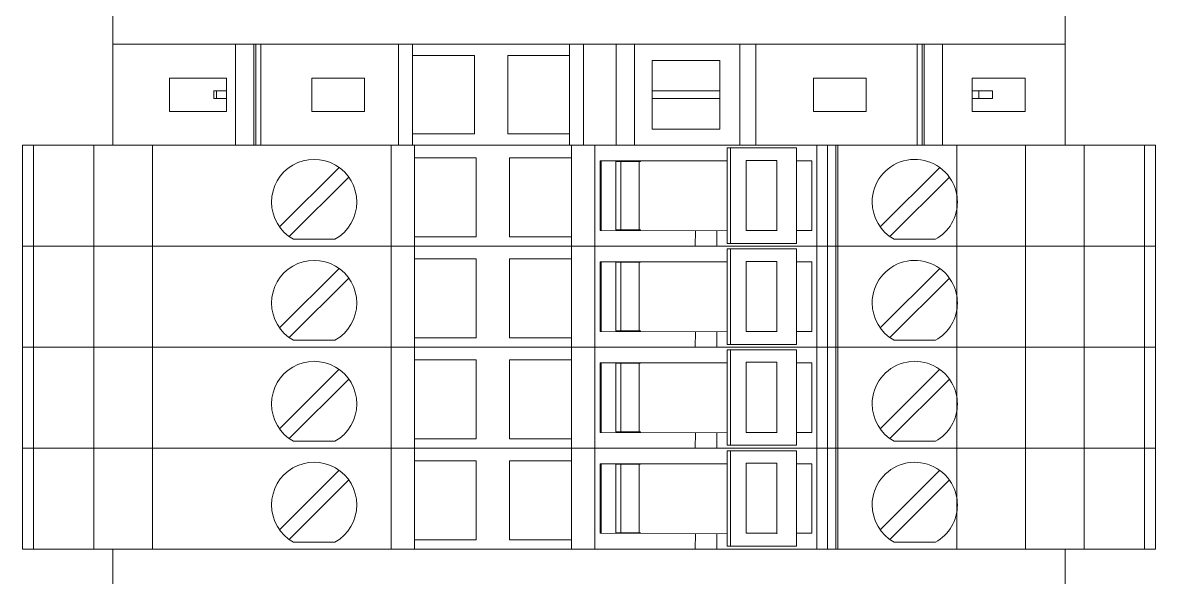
# Model space of a CAD drawing. Header units: millimetres. Extents: x 1880 to 4113, y 771 to 2990.
# Drawn here: x 3131.2 to 3189, y 1695.7 to 1724 of the extents above; entities that cross this region are included whole.
import ezdxf

# ---------------------------------------------------------------- set-up
doc = ezdxf.new("R2010")
doc.units = ezdxf.units.MM
doc.layers.add('000-PI-Oprema', color=30, linetype='Continuous', lineweight=5)

msp = doc.modelspace()

# ---------------------------------------------------------------- linework, layer by layer
at = {"color": 0, "linetype": 'ByBlock', "lineweight": 0, "ltscale": 0.25}
for points in [[(3135.772, 1725.063), (3135.772, 1717.713), (3184.372, 1717.713), (3184.372, 1725.063), (3135.772, 1725.063)], [(3135.772, 1697.113), (3135.772, 1689.763), (3184.372, 1689.763), (3184.372, 1697.113), (3135.772, 1697.113)]]:
    msp.add_lwpolyline(points, dxfattribs=at)
at = {"layer": '000-PI-Oprema', "color": 0, "linetype": 'ByBlock', "lineweight": 0}
for p, q in [((3135.772, 1725.063), (3135.772, 1717.713)), ((3184.372, 1717.713), (3184.372, 1725.063)), ((3142.037, 1722.863), (3135.772, 1722.863)), ((3142.037, 1717.713), (3142.037, 1722.863)), ((3142.974, 1722.863), (3142.037, 1722.863)), ((3142.974, 1717.713), (3142.974, 1722.863)), ((3143.074, 1722.863), (3142.974, 1722.863)), ((3143.074, 1722.863), (3143.074, 1717.713)), ((3143.332, 1722.863), (3143.074, 1722.863)), ((3143.332, 1722.863), (3143.332, 1717.713)), ((3150.353, 1722.863), (3143.332, 1722.863)), ((3150.353, 1722.863), (3151.072, 1722.863)), ((3150.353, 1717.713), (3150.353, 1722.863)), ((3151.072, 1722.288), (3151.072, 1722.863)), ((3151.072, 1722.863), (3159.072, 1722.863)), ((3159.072, 1722.863), (3159.072, 1722.288)), ((3159.072, 1722.863), (3159.79, 1722.863)), ((3159.79, 1722.863), (3161.462, 1722.863)), ((3159.79, 1717.713), (3159.79, 1722.863)), ((3162.387, 1722.863), (3161.462, 1722.863)), ((3161.462, 1722.863), (3161.462, 1717.713)), ((3167.761, 1722.863), (3162.387, 1722.863)), ((3162.387, 1722.863), (3162.387, 1717.713)), ((3167.761, 1722.863), (3167.761, 1717.713)), ((3168.582, 1722.863), (3167.761, 1722.863)), ((3168.582, 1717.713), (3168.582, 1722.863)), ((3168.582, 1722.863), (3176.812, 1722.863)), ((3176.812, 1722.863), (3176.812, 1717.713)), ((3176.812, 1722.863), (3177.07, 1722.863)), ((3177.07, 1717.713), (3177.07, 1722.863)), ((3177.07, 1722.863), (3177.17, 1722.863)), ((3178.107, 1722.863), (3177.17, 1722.863)), ((3177.17, 1717.713), (3177.17, 1722.863)), ((3178.107, 1722.863), (3184.372, 1722.863)), ((3178.107, 1717.713), (3178.107, 1722.863)), ((3151.072, 1718.288), (3151.072, 1722.288)), ((3151.072, 1722.288), (3154.222, 1722.288)), ((3154.222, 1722.288), (3154.222, 1718.288)), ((3155.922, 1722.288), (3159.072, 1722.288)), ((3155.922, 1718.288), (3155.922, 1722.288)), ((3159.072, 1722.288), (3159.072, 1718.288)), ((3163.297, 1722.038), (3166.747, 1722.038)), ((3163.297, 1720.488), (3163.297, 1722.038)), ((3166.747, 1722.038), (3166.747, 1720.488)), ((3138.672, 1719.438), (3138.672, 1721.138)), ((3138.672, 1721.138), (3141.572, 1721.138)), ((3141.572, 1721.138), (3141.572, 1720.488)), ((3145.922, 1721.138), (3148.622, 1721.138)), ((3145.922, 1719.438), (3145.922, 1721.138)), ((3148.622, 1721.138), (3148.622, 1719.438)), ((3171.522, 1721.138), (3174.222, 1721.138)), ((3171.522, 1719.438), (3171.522, 1721.138)), ((3174.222, 1721.138), (3174.222, 1719.438)), ((3179.622, 1720.488), (3179.622, 1721.138)), ((3179.622, 1721.138), (3182.322, 1721.138)), ((3182.322, 1721.138), (3182.322, 1719.438)), ((3141.057, 1720.488), (3140.927, 1720.488)), ((3140.927, 1720.088), (3140.927, 1720.488)), ((3141.057, 1720.488), (3141.057, 1720.088)), ((3141.057, 1720.488), (3141.572, 1720.488)), ((3141.572, 1720.488), (3141.572, 1720.088)), ((3163.297, 1720.488), (3166.747, 1720.488)), ((3163.297, 1720.088), (3163.297, 1720.488)), ((3166.747, 1720.488), (3166.747, 1720.088)), ((3179.622, 1720.088), (3179.622, 1720.488)), ((3179.622, 1720.488), (3179.957, 1720.488)), ((3179.957, 1720.488), (3179.957, 1720.088)), ((3180.657, 1720.488), (3179.957, 1720.488)), ((3180.657, 1720.488), (3180.657, 1720.088)), ((3141.057, 1720.088), (3140.927, 1720.088)), ((3141.057, 1720.088), (3141.572, 1720.088)), ((3141.572, 1720.088), (3141.572, 1719.438)), ((3163.297, 1720.088), (3166.747, 1720.088)), ((3163.297, 1718.538), (3163.297, 1720.088)), ((3166.747, 1720.088), (3166.747, 1718.538)), ((3179.622, 1720.088), (3179.957, 1720.088)), ((3179.622, 1719.438), (3179.622, 1720.088)), ((3180.657, 1720.088), (3179.957, 1720.088)), ((3141.572, 1719.438), (3138.672, 1719.438)), ((3148.622, 1719.438), (3145.922, 1719.438)), ((3174.222, 1719.438), (3171.522, 1719.438)), ((3182.322, 1719.438), (3179.622, 1719.438)), ((3166.747, 1718.538), (3163.297, 1718.538)), ((3154.222, 1718.288), (3151.072, 1718.288)), ((3151.072, 1717.713), (3151.072, 1718.288)), ((3159.072, 1718.288), (3155.922, 1718.288)), ((3159.072, 1718.288), (3159.072, 1717.713)), ((3131.172, 1717.713), (3131.855, 1717.713)), ((3131.172, 1717.713), (3149.972, 1717.713)), ((3131.172, 1717.713), (3131.172, 1712.563)), ((3131.719, 1712.563), (3131.719, 1717.713)), ((3134.796, 1717.713), (3134.796, 1712.563)), ((3137.796, 1717.713), (3137.796, 1712.563)), ((3142.974, 1717.713), (3142.037, 1717.713)), ((3143.074, 1717.713), (3142.974, 1717.713)), ((3143.332, 1717.713), (3143.074, 1717.713)), ((3149.972, 1717.713), (3151.172, 1717.713)), ((3149.972, 1717.713), (3149.972, 1712.563)), ((3150.353, 1717.713), (3151.072, 1717.713)), ((3151.172, 1717.713), (3151.172, 1717.713)), ((3159.172, 1717.713), (3151.172, 1717.713)), ((3151.172, 1717.713), (3151.172, 1712.563)), ((3159.172, 1717.713), (3159.172, 1717.713)), ((3159.172, 1717.713), (3160.372, 1717.713)), ((3159.172, 1712.563), (3159.172, 1717.713)), ((3160.372, 1717.713), (3178.572, 1717.713)), ((3160.372, 1712.563), (3160.372, 1717.713)), ((3164.972, 1717.713), (3164.972, 1717.713)), ((3167.13, 1717.573), (3167.288, 1717.573)), ((3167.13, 1717.573), (3167.13, 1716.888)), ((3167.288, 1712.703), (3167.288, 1717.573)), ((3167.288, 1717.573), (3170.659, 1717.573)), ((3170.022, 1717.713), (3170.022, 1717.713)), ((3170.659, 1717.573), (3170.659, 1717.573)), ((3170.659, 1717.573), (3170.659, 1712.703)), ((3171.702, 1717.713), (3171.702, 1712.563)), ((3172.245, 1712.563), (3172.245, 1717.713)), ((3172.672, 1717.713), (3172.672, 1717.713)), ((3172.672, 1712.563), (3172.672, 1717.713)), ((3172.772, 1717.713), (3172.772, 1712.563)), ((3188.972, 1717.713), (3178.572, 1717.713)), ((3178.848, 1717.713), (3178.848, 1712.563)), ((3182.348, 1717.713), (3182.348, 1712.563)), ((3185.348, 1717.713), (3185.348, 1712.563)), ((3188.424, 1712.563), (3188.424, 1717.713)), ((3188.972, 1717.713), (3188.972, 1712.563)), ((3151.172, 1717.063), (3151.172, 1717.063)), ((3151.172, 1717.063), (3154.322, 1717.063)), ((3154.322, 1717.063), (3154.322, 1717.063)), ((3154.322, 1717.063), (3154.322, 1713.038)), ((3156.022, 1717.063), (3159.172, 1717.063)), ((3156.022, 1717.063), (3156.022, 1717.063)), ((3156.022, 1713.038), (3156.022, 1717.063)), ((3159.172, 1717.063), (3159.172, 1717.063)), ((3160.647, 1716.913), (3160.647, 1713.363)), ((3160.647, 1716.913), (3167.13, 1716.913)), ((3160.647, 1716.913), (3160.647, 1716.913)), ((3160.697, 1713.363), (3160.697, 1716.913)), ((3161.447, 1716.888), (3161.447, 1716.888)), ((3161.447, 1716.888), (3161.697, 1716.888)), ((3161.447, 1716.888), (3161.447, 1713.388)), ((3161.697, 1716.913), (3161.697, 1713.363)), ((3161.697, 1716.888), (3162.697, 1716.888)), ((3162.634, 1716.888), (3162.634, 1713.388)), ((3162.697, 1716.888), (3162.697, 1716.913)), ((3167.13, 1713.388), (3167.13, 1716.888)), ((3168.243, 1716.938), (3168.086, 1716.938)), ((3168.086, 1716.888), (3168.086, 1716.938)), ((3168.086, 1713.363), (3168.086, 1716.888)), ((3169.652, 1716.938), (3168.243, 1716.938)), ((3169.652, 1716.938), (3169.652, 1713.338)), ((3170.659, 1716.913), (3171.447, 1716.913)), ((3171.447, 1716.913), (3171.447, 1713.363)), ((3171.447, 1716.913), (3171.447, 1716.913)), ((3147.317, 1716.579), (3144.282, 1713.543)), ((3144.776, 1713.048), (3147.812, 1716.084)), ((3149.972, 1716.113), (3149.972, 1716.113)), ((3149.972, 1713.513), (3149.972, 1716.113)), ((3172.772, 1716.113), (3172.772, 1713.513)), ((3172.772, 1716.113), (3172.772, 1716.113)), ((3177.967, 1716.579), (3174.932, 1713.543)), ((3175.426, 1713.048), (3178.462, 1716.084)), ((3177.967, 1716.579), (3177.967, 1716.579)), ((3178.462, 1716.084), (3178.462, 1716.084)), ((3149.972, 1713.513), (3149.972, 1713.513)), ((3160.647, 1713.363), (3160.647, 1713.363)), ((3160.647, 1713.363), (3167.13, 1713.338)), ((3161.447, 1713.388), (3161.697, 1713.388)), ((3161.447, 1713.388), (3161.447, 1713.388)), ((3161.697, 1713.388), (3162.697, 1713.388)), ((3162.697, 1713.363), (3162.697, 1713.388)), ((3165.497, 1712.563), (3165.5, 1713.345)), ((3166.597, 1713.34), (3166.597, 1712.563)), ((3167.13, 1712.703), (3167.13, 1713.388)), ((3168.086, 1713.363), (3169.652, 1713.363)), ((3170.659, 1713.363), (3171.447, 1713.363)), ((3171.447, 1713.363), (3171.447, 1713.363)), ((3172.772, 1713.513), (3172.772, 1713.513)), ((3174.932, 1713.543), (3174.932, 1713.543)), ((3144.988, 1712.913), (3144.988, 1712.913)), ((3147.106, 1712.913), (3144.988, 1712.913)), ((3147.106, 1712.913), (3147.106, 1712.913)), ((3151.172, 1713.038), (3151.172, 1713.038)), ((3154.322, 1713.038), (3151.172, 1713.038)), ((3154.322, 1713.038), (3154.322, 1713.038)), ((3156.022, 1713.038), (3156.022, 1713.038)), ((3159.172, 1713.038), (3156.022, 1713.038)), ((3159.172, 1713.038), (3159.172, 1713.038)), ((3167.13, 1712.703), (3167.288, 1712.703)), ((3167.288, 1712.703), (3170.659, 1712.703)), ((3170.659, 1712.703), (3170.659, 1712.703)), ((3175.426, 1713.048), (3175.426, 1713.048)), ((3175.638, 1712.913), (3175.638, 1712.913)), ((3175.638, 1712.913), (3177.756, 1712.913)), ((3177.756, 1712.913), (3177.756, 1712.913)), ((3131.172, 1712.563), (3149.972, 1712.563)), ((3131.172, 1712.563), (3131.855, 1712.563)), ((3131.172, 1712.563), (3149.972, 1712.563)), ((3131.172, 1712.563), (3131.172, 1707.413)), ((3131.719, 1707.413), (3131.719, 1712.563)), ((3134.796, 1712.563), (3134.796, 1707.413)), ((3137.796, 1712.563), (3137.796, 1707.413)), ((3149.972, 1712.563), (3151.172, 1712.563)), ((3149.972, 1712.563), (3151.172, 1712.563)), ((3149.972, 1712.563), (3149.972, 1707.413)), ((3159.172, 1712.563), (3151.172, 1712.563)), ((3151.172, 1712.563), (3151.172, 1712.563)), ((3151.172, 1712.563), (3151.172, 1712.563)), ((3159.172, 1712.563), (3151.172, 1712.563)), ((3151.172, 1712.563), (3151.172, 1707.413)), ((3159.172, 1712.563), (3160.372, 1712.563)), ((3159.172, 1712.563), (3159.172, 1712.563)), ((3159.172, 1712.563), (3159.172, 1712.563)), ((3159.172, 1712.563), (3160.372, 1712.563)), ((3159.172, 1707.413), (3159.172, 1712.563)), ((3160.372, 1712.563), (3165.497, 1712.563)), ((3160.372, 1712.563), (3178.572, 1712.563)), ((3160.372, 1707.413), (3160.372, 1712.563)), ((3164.972, 1712.563), (3164.972, 1712.563)), ((3164.972, 1712.563), (3164.972, 1712.563)), ((3166.593, 1712.563), (3165.497, 1712.563)), ((3165.497, 1712.563), (3165.497, 1712.563)), ((3166.597, 1712.563), (3166.593, 1712.563)), ((3166.597, 1712.563), (3188.972, 1712.563)), ((3166.597, 1712.563), (3166.597, 1712.563)), ((3167.13, 1712.423), (3167.288, 1712.423)), ((3167.13, 1712.423), (3167.13, 1711.738)), ((3167.288, 1707.553), (3167.288, 1712.423)), ((3167.288, 1712.423), (3170.659, 1712.423)), ((3170.022, 1712.563), (3170.022, 1712.563)), ((3170.022, 1712.563), (3170.022, 1712.563)), ((3170.659, 1712.423), (3170.659, 1712.423)), ((3170.659, 1712.423), (3170.659, 1707.553)), ((3171.702, 1712.563), (3171.702, 1707.413)), ((3172.245, 1707.413), (3172.245, 1712.563)), ((3172.672, 1712.563), (3172.672, 1712.563)), ((3172.672, 1712.563), (3172.672, 1712.563)), ((3172.672, 1707.413), (3172.672, 1712.563)), ((3172.772, 1712.563), (3172.772, 1707.413)), ((3188.972, 1712.563), (3178.572, 1712.563)), ((3178.848, 1712.563), (3178.848, 1707.413)), ((3182.348, 1712.563), (3182.348, 1707.413)), ((3185.348, 1712.563), (3185.348, 1707.413)), ((3188.424, 1707.413), (3188.424, 1712.563)), ((3188.972, 1712.563), (3188.972, 1707.413)), ((3151.172, 1711.913), (3151.172, 1711.913)), ((3151.172, 1711.913), (3154.322, 1711.913)), ((3154.322, 1711.913), (3154.322, 1711.913)), ((3154.322, 1711.913), (3154.322, 1707.888)), ((3156.022, 1711.913), (3159.172, 1711.913)), ((3156.022, 1711.913), (3156.022, 1711.913)), ((3156.022, 1707.888), (3156.022, 1711.913)), ((3159.172, 1711.913), (3159.172, 1711.913)), ((3160.647, 1711.763), (3160.647, 1708.213)), ((3160.647, 1711.763), (3167.13, 1711.763)), ((3160.647, 1711.763), (3160.647, 1711.763)), ((3160.697, 1708.213), (3160.697, 1711.763)), ((3161.447, 1711.738), (3161.447, 1711.738)), ((3161.447, 1711.738), (3161.697, 1711.738)), ((3161.447, 1711.738), (3161.447, 1708.238)), ((3161.697, 1711.763), (3161.697, 1708.213)), ((3161.697, 1711.738), (3162.697, 1711.738)), ((3162.634, 1711.738), (3162.634, 1708.238)), ((3162.697, 1711.738), (3162.697, 1711.763)), ((3167.13, 1708.238), (3167.13, 1711.738)), ((3168.243, 1711.788), (3168.086, 1711.788)), ((3168.086, 1711.738), (3168.086, 1711.788)), ((3168.086, 1708.213), (3168.086, 1711.738)), ((3169.652, 1711.788), (3168.243, 1711.788)), ((3169.652, 1711.788), (3169.652, 1708.188)), ((3170.659, 1711.763), (3171.447, 1711.763)), ((3171.447, 1711.763), (3171.447, 1708.213)), ((3171.447, 1711.763), (3171.447, 1711.763)), ((3147.317, 1711.429), (3144.282, 1708.393)), ((3144.776, 1707.898), (3147.812, 1710.934)), ((3149.972, 1710.963), (3149.972, 1710.963)), ((3149.972, 1708.363), (3149.972, 1710.963)), ((3172.772, 1710.963), (3172.772, 1708.363)), ((3172.772, 1710.963), (3172.772, 1710.963)), ((3177.967, 1711.429), (3174.932, 1708.393)), ((3175.426, 1707.898), (3178.462, 1710.934)), ((3177.967, 1711.429), (3177.967, 1711.429)), ((3178.462, 1710.934), (3178.462, 1710.934)), ((3149.972, 1708.363), (3149.972, 1708.363)), ((3160.647, 1708.213), (3160.647, 1708.213)), ((3160.647, 1708.213), (3167.13, 1708.188)), ((3161.447, 1708.238), (3161.697, 1708.238)), ((3161.447, 1708.238), (3161.447, 1708.238)), ((3161.697, 1708.238), (3162.697, 1708.238)), ((3162.697, 1708.213), (3162.697, 1708.238)), ((3165.497, 1707.413), (3165.5, 1708.195)), ((3166.597, 1708.19), (3166.597, 1707.413)), ((3167.13, 1707.553), (3167.13, 1708.238)), ((3168.086, 1708.213), (3169.652, 1708.213)), ((3170.659, 1708.213), (3171.447, 1708.213)), ((3171.447, 1708.213), (3171.447, 1708.213)), ((3172.772, 1708.363), (3172.772, 1708.363)), ((3174.932, 1708.393), (3174.932, 1708.393)), ((3131.172, 1707.413), (3149.972, 1707.413)), ((3131.172, 1707.413), (3131.855, 1707.413)), ((3131.172, 1707.413), (3149.972, 1707.413)), ((3131.172, 1707.413), (3131.172, 1702.263)), ((3131.719, 1702.263), (3131.719, 1707.413)), ((3134.796, 1707.413), (3134.796, 1702.263)), ((3137.796, 1707.413), (3137.796, 1702.263)), ((3144.988, 1707.763), (3144.988, 1707.763)), ((3147.106, 1707.763), (3144.988, 1707.763)), ((3147.106, 1707.763), (3147.106, 1707.763)), ((3149.972, 1707.413), (3151.172, 1707.413)), ((3149.972, 1707.413), (3151.172, 1707.413)), ((3149.972, 1707.413), (3149.972, 1702.263)), ((3151.172, 1707.888), (3151.172, 1707.888)), ((3154.322, 1707.888), (3151.172, 1707.888)), ((3159.172, 1707.413), (3151.172, 1707.413)), ((3151.172, 1707.413), (3151.172, 1707.413)), ((3151.172, 1707.413), (3151.172, 1707.413)), ((3159.172, 1707.413), (3151.172, 1707.413)), ((3151.172, 1707.413), (3151.172, 1702.263)), ((3154.322, 1707.888), (3154.322, 1707.888)), ((3156.022, 1707.888), (3156.022, 1707.888)), ((3159.172, 1707.888), (3156.022, 1707.888)), ((3159.172, 1707.888), (3159.172, 1707.888)), ((3159.172, 1707.413), (3160.372, 1707.413)), ((3159.172, 1707.413), (3159.172, 1707.413)), ((3159.172, 1707.413), (3159.172, 1707.413)), ((3159.172, 1707.413), (3160.372, 1707.413)), ((3159.172, 1702.263), (3159.172, 1707.413)), ((3160.372, 1707.413), (3165.497, 1707.413)), ((3160.372, 1707.413), (3178.572, 1707.413)), ((3160.372, 1702.263), (3160.372, 1707.413)), ((3164.972, 1707.413), (3164.972, 1707.413)), ((3164.972, 1707.413), (3164.972, 1707.413)), ((3166.593, 1707.413), (3165.497, 1707.413)), ((3165.497, 1707.413), (3165.497, 1707.413)), ((3166.597, 1707.413), (3166.593, 1707.413)), ((3166.597, 1707.413), (3188.972, 1707.413)), ((3166.597, 1707.413), (3166.597, 1707.413)), ((3167.13, 1707.553), (3167.288, 1707.553)), ((3167.288, 1707.553), (3170.659, 1707.553)), ((3170.022, 1707.413), (3170.022, 1707.413)), ((3170.022, 1707.413), (3170.022, 1707.413)), ((3170.659, 1707.553), (3170.659, 1707.553)), ((3171.702, 1707.413), (3171.702, 1702.263)), ((3172.245, 1702.263), (3172.245, 1707.413)), ((3172.672, 1707.413), (3172.672, 1707.413)), ((3172.672, 1707.413), (3172.672, 1707.413)), ((3172.672, 1702.263), (3172.672, 1707.413)), ((3172.772, 1707.413), (3172.772, 1702.263)), ((3175.426, 1707.898), (3175.426, 1707.898)), ((3175.638, 1707.763), (3175.638, 1707.763)), ((3175.638, 1707.763), (3177.756, 1707.763)), ((3177.756, 1707.763), (3177.756, 1707.763)), ((3188.972, 1707.413), (3178.572, 1707.413)), ((3178.848, 1707.413), (3178.848, 1702.263)), ((3182.348, 1707.413), (3182.348, 1702.263)), ((3185.348, 1707.413), (3185.348, 1702.263)), ((3188.424, 1702.263), (3188.424, 1707.413)), ((3188.972, 1707.413), (3188.972, 1702.263)), ((3167.13, 1707.273), (3167.288, 1707.273)), ((3167.13, 1707.273), (3167.13, 1706.588)), ((3167.288, 1702.403), (3167.288, 1707.273)), ((3167.288, 1707.273), (3170.659, 1707.273)), ((3170.659, 1707.273), (3170.659, 1707.273)), ((3170.659, 1707.273), (3170.659, 1702.403)), ((3147.317, 1706.279), (3144.282, 1703.243)), ((3151.172, 1706.763), (3151.172, 1706.763)), ((3151.172, 1706.763), (3154.322, 1706.763)), ((3154.322, 1706.763), (3154.322, 1706.763)), ((3154.322, 1706.763), (3154.322, 1702.738)), ((3156.022, 1706.763), (3159.172, 1706.763)), ((3156.022, 1706.763), (3156.022, 1706.763)), ((3156.022, 1702.738), (3156.022, 1706.763)), ((3159.172, 1706.763), (3159.172, 1706.763)), ((3160.647, 1706.613), (3160.647, 1703.063)), ((3160.647, 1706.613), (3167.13, 1706.613)), ((3160.647, 1706.613), (3160.647, 1706.613)), ((3160.697, 1703.063), (3160.697, 1706.613)), ((3161.447, 1706.588), (3161.447, 1706.588)), ((3161.447, 1706.588), (3161.697, 1706.588)), ((3161.447, 1706.588), (3161.447, 1703.088)), ((3161.697, 1706.613), (3161.697, 1703.063)), ((3161.697, 1706.588), (3162.697, 1706.588)), ((3162.634, 1706.588), (3162.634, 1703.088)), ((3162.697, 1706.588), (3162.697, 1706.613)), ((3167.13, 1703.088), (3167.13, 1706.588)), ((3168.243, 1706.638), (3168.086, 1706.638)), ((3168.086, 1706.588), (3168.086, 1706.638)), ((3168.086, 1703.063), (3168.086, 1706.588)), ((3169.652, 1706.638), (3168.243, 1706.638)), ((3169.652, 1706.638), (3169.652, 1703.038)), ((3170.659, 1706.613), (3171.447, 1706.613)), ((3171.447, 1706.613), (3171.447, 1703.063)), ((3171.447, 1706.613), (3171.447, 1706.613)), ((3177.967, 1706.279), (3174.932, 1703.243)), ((3177.967, 1706.279), (3177.967, 1706.279)), ((3144.776, 1702.748), (3147.812, 1705.784)), ((3149.972, 1705.813), (3149.972, 1705.813)), ((3149.972, 1703.213), (3149.972, 1705.813)), ((3172.772, 1705.813), (3172.772, 1703.213)), ((3172.772, 1705.813), (3172.772, 1705.813)), ((3175.426, 1702.748), (3178.462, 1705.784)), ((3178.462, 1705.784), (3178.462, 1705.784)), ((3149.972, 1703.213), (3149.972, 1703.213)), ((3160.647, 1703.063), (3160.647, 1703.063)), ((3160.647, 1703.063), (3167.13, 1703.038)), ((3161.447, 1703.088), (3161.697, 1703.088)), ((3161.447, 1703.088), (3161.447, 1703.088)), ((3161.697, 1703.088), (3162.697, 1703.088)), ((3162.697, 1703.063), (3162.697, 1703.088)), ((3165.497, 1702.263), (3165.5, 1703.045)), ((3166.597, 1703.04), (3166.597, 1702.263)), ((3167.13, 1702.403), (3167.13, 1703.088)), ((3168.086, 1703.063), (3169.652, 1703.063)), ((3170.659, 1703.063), (3171.447, 1703.063)), ((3171.447, 1703.063), (3171.447, 1703.063)), ((3172.772, 1703.213), (3172.772, 1703.213)), ((3174.932, 1703.243), (3174.932, 1703.243)), ((3131.172, 1702.263), (3149.972, 1702.263)), ((3131.172, 1702.263), (3131.855, 1702.263)), ((3131.172, 1702.263), (3149.972, 1702.263)), ((3131.172, 1702.263), (3131.172, 1697.113)), ((3131.719, 1697.113), (3131.719, 1702.263)), ((3134.796, 1702.263), (3134.796, 1697.113)), ((3137.796, 1702.263), (3137.796, 1697.113)), ((3144.988, 1702.613), (3144.988, 1702.613)), ((3147.106, 1702.613), (3144.988, 1702.613)), ((3147.106, 1702.613), (3147.106, 1702.613)), ((3149.972, 1702.263), (3151.172, 1702.263)), ((3149.972, 1702.263), (3151.172, 1702.263)), ((3149.972, 1702.263), (3149.972, 1697.113)), ((3151.172, 1702.738), (3151.172, 1702.738)), ((3154.322, 1702.738), (3151.172, 1702.738)), ((3159.172, 1702.263), (3151.172, 1702.263)), ((3151.172, 1702.263), (3151.172, 1702.263)), ((3151.172, 1702.263), (3151.172, 1702.263)), ((3159.172, 1702.263), (3151.172, 1702.263)), ((3151.172, 1702.263), (3151.172, 1697.113)), ((3154.322, 1702.738), (3154.322, 1702.738)), ((3156.022, 1702.738), (3156.022, 1702.738)), ((3159.172, 1702.738), (3156.022, 1702.738)), ((3159.172, 1702.738), (3159.172, 1702.738)), ((3159.172, 1702.263), (3160.372, 1702.263)), ((3159.172, 1702.263), (3159.172, 1702.263)), ((3159.172, 1702.263), (3159.172, 1702.263)), ((3159.172, 1702.263), (3160.372, 1702.263)), ((3159.172, 1697.113), (3159.172, 1702.263)), ((3160.372, 1702.263), (3165.497, 1702.263)), ((3160.372, 1702.263), (3178.572, 1702.263)), ((3160.372, 1697.113), (3160.372, 1702.263)), ((3164.972, 1702.263), (3164.972, 1702.263)), ((3164.972, 1702.263), (3164.972, 1702.263)), ((3166.593, 1702.263), (3165.497, 1702.263)), ((3165.497, 1702.263), (3165.497, 1702.263)), ((3166.597, 1702.263), (3166.593, 1702.263)), ((3166.597, 1702.263), (3188.972, 1702.263)), ((3166.597, 1702.263), (3166.597, 1702.263)), ((3167.13, 1702.403), (3167.288, 1702.403)), ((3167.288, 1702.403), (3170.659, 1702.403)), ((3170.022, 1702.263), (3170.022, 1702.263)), ((3170.022, 1702.263), (3170.022, 1702.263)), ((3170.659, 1702.403), (3170.659, 1702.403)), ((3171.702, 1702.263), (3171.702, 1697.113)), ((3172.245, 1697.113), (3172.245, 1702.263)), ((3172.672, 1702.263), (3172.672, 1702.263)), ((3172.672, 1702.263), (3172.672, 1702.263)), ((3172.672, 1697.113), (3172.672, 1702.263)), ((3172.772, 1702.263), (3172.772, 1697.113)), ((3175.426, 1702.748), (3175.426, 1702.748)), ((3175.638, 1702.613), (3175.638, 1702.613)), ((3175.638, 1702.613), (3177.756, 1702.613)), ((3177.756, 1702.613), (3177.756, 1702.613)), ((3188.972, 1702.263), (3178.572, 1702.263)), ((3178.848, 1702.263), (3178.848, 1697.113)), ((3182.348, 1702.263), (3182.348, 1697.113)), ((3185.348, 1702.263), (3185.348, 1697.113)), ((3188.424, 1697.113), (3188.424, 1702.263)), ((3188.972, 1702.263), (3188.972, 1697.113)), ((3167.13, 1702.123), (3167.288, 1702.123)), ((3167.13, 1702.123), (3167.13, 1701.438)), ((3167.288, 1697.253), (3167.288, 1702.123)), ((3167.288, 1702.123), (3170.659, 1702.123)), ((3170.659, 1702.123), (3170.659, 1702.123)), ((3170.659, 1702.123), (3170.659, 1697.253)), ((3147.317, 1701.129), (3144.282, 1698.093)), ((3151.172, 1701.613), (3151.172, 1701.613)), ((3151.172, 1701.613), (3154.322, 1701.613)), ((3154.322, 1701.613), (3154.322, 1701.613)), ((3154.322, 1701.613), (3154.322, 1697.588)), ((3156.022, 1701.613), (3159.172, 1701.613)), ((3156.022, 1701.613), (3156.022, 1701.613)), ((3156.022, 1697.588), (3156.022, 1701.613)), ((3159.172, 1701.613), (3159.172, 1701.613)), ((3160.647, 1701.463), (3160.647, 1697.913)), ((3160.647, 1701.463), (3167.13, 1701.463)), ((3160.647, 1701.463), (3160.647, 1701.463)), ((3160.697, 1697.913), (3160.697, 1701.463)), ((3161.447, 1701.438), (3161.447, 1701.438)), ((3161.447, 1701.438), (3161.697, 1701.438)), ((3161.447, 1701.438), (3161.447, 1697.938)), ((3161.697, 1701.463), (3161.697, 1697.913)), ((3161.697, 1701.438), (3162.697, 1701.438)), ((3162.634, 1701.438), (3162.634, 1697.938)), ((3162.697, 1701.438), (3162.697, 1701.463)), ((3167.13, 1697.938), (3167.13, 1701.438)), ((3168.243, 1701.488), (3168.086, 1701.488)), ((3168.086, 1701.438), (3168.086, 1701.488)), ((3168.086, 1697.913), (3168.086, 1701.438)), ((3169.652, 1701.488), (3168.243, 1701.488)), ((3169.652, 1701.488), (3169.652, 1697.888)), ((3170.659, 1701.463), (3171.447, 1701.463)), ((3171.447, 1701.463), (3171.447, 1697.913)), ((3171.447, 1701.463), (3171.447, 1701.463)), ((3177.967, 1701.129), (3174.932, 1698.093)), ((3177.967, 1701.129), (3177.967, 1701.129)), ((3144.776, 1697.598), (3147.812, 1700.634)), ((3149.972, 1700.663), (3149.972, 1700.663)), ((3149.972, 1698.063), (3149.972, 1700.663)), ((3172.772, 1700.663), (3172.772, 1698.063)), ((3172.772, 1700.663), (3172.772, 1700.663)), ((3175.426, 1697.598), (3178.462, 1700.634)), ((3178.462, 1700.634), (3178.462, 1700.634)), ((3149.972, 1698.063), (3149.972, 1698.063)), ((3151.172, 1697.588), (3151.172, 1697.588)), ((3154.322, 1697.588), (3151.172, 1697.588)), ((3154.322, 1697.588), (3154.322, 1697.588)), ((3156.022, 1697.588), (3156.022, 1697.588)), ((3159.172, 1697.588), (3156.022, 1697.588)), ((3159.172, 1697.588), (3159.172, 1697.588)), ((3160.647, 1697.913), (3160.647, 1697.913)), ((3160.647, 1697.913), (3167.13, 1697.888)), ((3161.447, 1697.938), (3161.697, 1697.938)), ((3161.447, 1697.938), (3161.447, 1697.938)), ((3161.697, 1697.938), (3162.697, 1697.938)), ((3162.697, 1697.913), (3162.697, 1697.938)), ((3165.497, 1697.113), (3165.5, 1697.895)), ((3166.597, 1697.89), (3166.597, 1697.113)), ((3167.13, 1697.253), (3167.13, 1697.938)), ((3168.086, 1697.913), (3169.652, 1697.913)), ((3170.659, 1697.913), (3171.447, 1697.913)), ((3171.447, 1697.913), (3171.447, 1697.913)), ((3172.772, 1698.063), (3172.772, 1698.063)), ((3174.932, 1698.093), (3174.932, 1698.093)), ((3175.426, 1697.598), (3175.426, 1697.598)), ((3131.172, 1697.113), (3149.972, 1697.113)), ((3135.772, 1697.113), (3135.772, 1689.763)), ((3184.372, 1697.113), (3135.772, 1697.113)), ((3144.988, 1697.463), (3144.988, 1697.463)), ((3147.106, 1697.463), (3144.988, 1697.463)), ((3147.106, 1697.463), (3147.106, 1697.463)), ((3149.972, 1697.113), (3151.172, 1697.113)), ((3159.172, 1697.113), (3151.172, 1697.113)), ((3151.172, 1697.113), (3151.172, 1697.113)), ((3159.172, 1697.113), (3160.372, 1697.113)), ((3159.172, 1697.113), (3159.172, 1697.113)), ((3160.372, 1697.113), (3165.497, 1697.113)), ((3164.972, 1697.113), (3164.972, 1697.113)), ((3166.593, 1697.113), (3165.497, 1697.113)), ((3165.497, 1697.113), (3165.497, 1697.113)), ((3166.597, 1697.113), (3166.593, 1697.113)), ((3166.597, 1697.113), (3188.972, 1697.113)), ((3166.597, 1697.113), (3166.597, 1697.113)), ((3167.13, 1697.253), (3167.288, 1697.253)), ((3167.288, 1697.253), (3170.659, 1697.253)), ((3170.022, 1697.113), (3170.022, 1697.113)), ((3170.659, 1697.253), (3170.659, 1697.253)), ((3172.672, 1697.113), (3172.672, 1697.113)), ((3175.638, 1697.463), (3175.638, 1697.463)), ((3175.638, 1697.463), (3177.756, 1697.463)), ((3177.756, 1697.463), (3177.756, 1697.463)), ((3184.372, 1689.763), (3184.372, 1697.113))]:
    msp.add_line(p, q, dxfattribs=at)
at = {"layer": '000-PI-Oprema', "color": 0, "linetype": 'ByBlock', "lineweight": 0, "ltscale": 0.25}
msp.add_line((3184.372, 1717.713), (3135.772, 1717.713), dxfattribs=at)
at = {"layer": '000-PI-Oprema', "color": 0, "linetype": 'ByBlock', "lineweight": 0}
for centre, start, end in [((3146.047, 1714.813), 359.99998, 180.00002), ((3176.697, 1714.813), 30.45028, 180.00002), ((3146.047, 1714.813), 180.00002, 240.87541), ((3146.047, 1714.813), 299.12459, 359.99998), ((3176.697, 1714.813), 180.00002, 240.87541), ((3176.697, 1714.813), 299.12459, 329.54968), ((3146.047, 1709.663), 359.99998, 180.00002), ((3176.697, 1709.663), 30.45028, 180.00002), ((3146.047, 1709.663), 180.00002, 240.87541), ((3146.047, 1709.663), 299.12459, 359.99998), ((3176.697, 1709.663), 180.00002, 240.87541), ((3176.697, 1709.663), 299.12459, 329.54968), ((3146.047, 1704.513), 359.99998, 180.00002), ((3176.697, 1704.513), 30.45028, 180.00002), ((3146.047, 1704.513), 180.00002, 240.87541), ((3146.047, 1704.513), 299.12459, 359.99998), ((3176.697, 1704.513), 180.00002, 240.87541), ((3176.697, 1704.513), 299.12459, 329.54968), ((3146.047, 1699.363), 359.99998, 180.00002), ((3176.697, 1699.363), 30.45028, 180.00002), ((3146.047, 1699.363), 180.00002, 240.87541), ((3146.047, 1699.363), 299.12459, 359.99998), ((3176.697, 1699.363), 180.00002, 240.87541), ((3176.697, 1699.363), 299.12459, 329.54968)]:
    msp.add_arc(centre, 2.175, start, end, dxfattribs=at)
for centre, start_param, end_param in [((3176.697, 1714.813), -1.570796, -1.039338), ((3176.697, 1714.813), -2.102255, -1.570796), ((3176.697, 1709.663), -1.570796, -1.039338), ((3176.697, 1709.663), -2.102255, -1.570796), ((3176.697, 1704.513), -1.570796, -1.039338), ((3176.697, 1704.513), -2.102255, -1.570796), ((3176.697, 1699.363), -1.570796, -1.039338), ((3176.697, 1699.363), -2.102255, -1.570796)]:
    msp.add_ellipse(centre, major_axis=(0, 2.175), ratio=1, start_param=start_param, end_param=end_param, dxfattribs=at)

doc.saveas('drawing.dxf')
